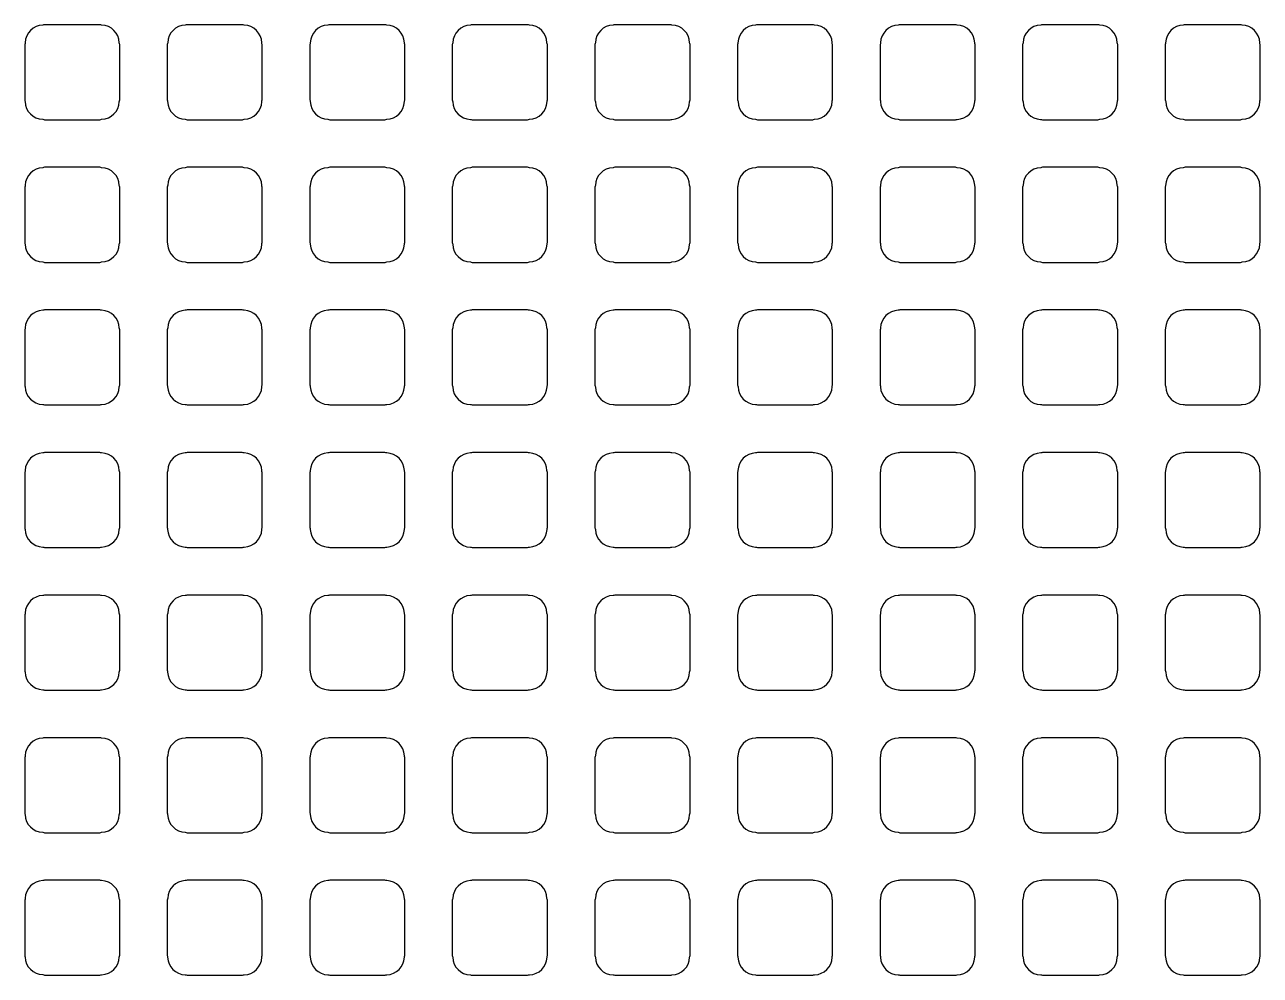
# Model space of a CAD drawing. Extents: x 3811 to 4077, y -444 to -307.
# Drawn here: x 3997.503 to 3998.823, y -387.233 to -386.217 of the extents above; entities that cross this region are included whole.
import ezdxf

# ---------------------------------------------------------------- set-up
doc = ezdxf.new("R2010")
doc.units = 0
doc.layers.add('gbr-dxf', color=7, linetype='Continuous')

msp = doc.modelspace()

# ---------------------------------------------------------------- linework, layer by layer
at = {"layer": 'gbr-dxf', "linetype": 'Continuous'}
for points in [[(3997.5027, -386.2975, -0.095462), (3997.5031, -386.2993, 0.393729), (3997.522, -386.3182, -0.101678), (3997.5239, -386.3187), (3997.583, -386.3187, -0.098843), (3997.5849, -386.3182, 0.393729), (3997.6038, -386.2994, -0.101678), (3997.6043, -386.2974), (3997.6043, -386.2384, -0.104567), (3997.6038, -386.2364, 0.393729), (3997.5849, -386.2175, -0.09841), (3997.583, -386.2171), (3997.5237, -386.2171, -0.089302), (3997.522, -386.2175, 0.393729), (3997.5032, -386.2363, -0.09841), (3997.5027, -386.2382)], [(3997.6551, -386.2974, -0.098843), (3997.6555, -386.2993, 0.393729), (3997.6744, -386.3182, -0.101678), (3997.6763, -386.3187), (3997.7354, -386.3187, -0.098843), (3997.7373, -386.3182, 0.393729), (3997.7562, -386.2994, -0.09841), (3997.7567, -386.2975), (3997.7567, -386.2384, -0.101214), (3997.7562, -386.2364, 0.393729), (3997.7373, -386.2175, -0.09841), (3997.7354, -386.2171), (3997.6761, -386.2171, -0.089302), (3997.6744, -386.2175, 0.393729), (3997.6556, -386.2363, -0.101678), (3997.6551, -386.2383)], [(3997.8075, -386.2973, -0.104567), (3997.808, -386.2993, 0.393729), (3997.8268, -386.3182, -0.104195), (3997.8288, -386.3187), (3997.8878, -386.3187, -0.101214), (3997.8898, -386.3182, 0.393729), (3997.9086, -386.2993, -0.092282), (3997.909, -386.2976), (3997.909, -386.2382, -0.095462), (3997.9086, -386.2364, 0.393729), (3997.8897, -386.2175, -0.095482), (3997.8879, -386.2171), (3997.8286, -386.2171, -0.098843), (3997.8267, -386.2175, 0.393729), (3997.8079, -386.2364, -0.095482), (3997.8075, -386.2383)], [(3997.9598, -386.2975, -0.098843), (3997.9603, -386.2994, 0.393729), (3997.9791, -386.3183, -0.095482), (3997.981, -386.3187), (3998.0402, -386.3187, -0.104567), (3998.0422, -386.3182, 0.393729), (3998.0611, -386.2993, -0.09841), (3998.0615, -386.2974), (3998.0615, -386.2383, -0.101214), (3998.061, -386.2364, 0.393729), (3998.0422, -386.2175, -0.092282), (3998.0404, -386.2171), (3997.981, -386.2171, -0.095462), (3997.9792, -386.2175, 0.393729), (3997.9603, -386.2364, -0.101678), (3997.9598, -386.2383)], [(3998.1123, -386.2976, -0.092621), (3998.1127, -386.2994, 0.393729), (3998.1316, -386.3182, -0.09841), (3998.1335, -386.3187), (3998.1927, -386.3187, -0.095462), (3998.1945, -386.3183, 0.393729), (3998.2134, -386.2994, -0.104195), (3998.2139, -386.2974), (3998.2139, -386.2382, -0.095462), (3998.2135, -386.2363, 0.393729), (3998.1946, -386.2175, -0.088868), (3998.1929, -386.2171), (3998.1334, -386.2171, -0.092621), (3998.1316, -386.2175, 0.393729), (3998.1127, -386.2364, -0.095482), (3998.1123, -386.2382)], [(3998.2647, -386.2974, -0.101214), (3998.2652, -386.2993, 0.393729), (3998.284, -386.3182, -0.104195), (3998.286, -386.3187), (3998.345, -386.3187, -0.101214), (3998.347, -386.3182, 0.393729), (3998.3658, -386.2993, -0.095482), (3998.3663, -386.2975), (3998.3663, -386.2383, -0.098843), (3998.3658, -386.2364, 0.393729), (3998.3469, -386.2175, -0.095482), (3998.3451, -386.2171), (3998.2858, -386.2171, -0.098843), (3998.2839, -386.2175, 0.393729), (3998.2651, -386.2364, -0.092282), (3998.2647, -386.2382)], [(3998.4171, -386.2975, -0.098843), (3998.4175, -386.2994, 0.393729), (3998.4364, -386.3182, -0.09841), (3998.4383, -386.3187), (3998.4975, -386.3187, -0.095462), (3998.4993, -386.3183, 0.393729), (3998.5182, -386.2994, -0.09841), (3998.5186, -386.2975), (3998.5186, -386.2381, -0.089302), (3998.5183, -386.2363, 0.393729), (3998.4994, -386.2175, -0.088868), (3998.4977, -386.2171), (3998.4382, -386.2171, -0.092621), (3998.4364, -386.2175, 0.393729), (3998.4175, -386.2364, -0.101678), (3998.4171, -386.2383)], [(3998.5694, -386.2975, -0.098843), (3998.5699, -386.2994, 0.393729), (3998.5887, -386.3183, -0.095482), (3998.5906, -386.3187), (3998.6498, -386.3187, -0.104567), (3998.6518, -386.3182, 0.393729), (3998.6707, -386.2993, -0.09841), (3998.6711, -386.2974), (3998.6711, -386.2383, -0.101214), (3998.6706, -386.2364, 0.393729), (3998.6518, -386.2175, -0.092282), (3998.65, -386.2171), (3998.5906, -386.2171, -0.095462), (3998.5888, -386.2175, 0.393729), (3998.5699, -386.2364, -0.101678), (3998.5694, -386.2383)], [(3998.7219, -386.2974, -0.098843), (3998.7224, -386.2993, 0.393729), (3998.7412, -386.3182, -0.104195), (3998.7432, -386.3187), (3998.8022, -386.3187, -0.101214), (3998.8042, -386.3182, 0.393729), (3998.823, -386.2993, -0.09841), (3998.8235, -386.2974), (3998.8235, -386.2383, -0.101214), (3998.823, -386.2364, 0.393729), (3998.8041, -386.2175, -0.095482), (3998.8023, -386.2171), (3998.743, -386.2171, -0.098843), (3998.7411, -386.2175, 0.393729), (3998.7223, -386.2364, -0.088868), (3998.7219, -386.2381)], [(3997.5027, -386.4499, -0.095462), (3997.5031, -386.4517, 0.393729), (3997.522, -386.4706, -0.09841), (3997.5239, -386.4711), (3997.5831, -386.4711, -0.095462), (3997.5849, -386.4706, 0.393729), (3997.6038, -386.4518, -0.101678), (3997.6043, -386.4498), (3997.6043, -386.3908, -0.104567), (3997.6038, -386.3888, 0.393729), (3997.5849, -386.3699, -0.101678), (3997.583, -386.3695), (3997.5238, -386.3695, -0.092621), (3997.522, -386.3699, 0.393729), (3997.5032, -386.3887, -0.09841), (3997.5027, -386.3906)], [(3997.6551, -386.4498, -0.098843), (3997.6555, -386.4517, 0.393729), (3997.6744, -386.4706, -0.09841), (3997.6763, -386.4711), (3997.7355, -386.4711, -0.095462), (3997.7373, -386.4706, 0.393729), (3997.7562, -386.4518, -0.09841), (3997.7567, -386.4499), (3997.7567, -386.3908, -0.101214), (3997.7562, -386.3888, 0.393729), (3997.7373, -386.3699, -0.101678), (3997.7354, -386.3695), (3997.6762, -386.3695, -0.092621), (3997.6744, -386.3699, 0.393729), (3997.6556, -386.3887, -0.101678), (3997.6551, -386.3907)], [(3997.8075, -386.4497, -0.104567), (3997.808, -386.4517, 0.393729), (3997.8268, -386.4706, -0.101678), (3997.8288, -386.4711), (3997.8879, -386.4711, -0.098843), (3997.8898, -386.4706, 0.393729), (3997.9086, -386.4517, -0.092282), (3997.909, -386.45), (3997.909, -386.3906, -0.095462), (3997.9086, -386.3888, 0.393729), (3997.8897, -386.3699, -0.09841), (3997.8878, -386.3695), (3997.8287, -386.3695, -0.101214), (3997.8267, -386.3699, 0.393729), (3997.8079, -386.3888, -0.095482), (3997.8075, -386.3907)], [(3997.9598, -386.4499, -0.098843), (3997.9603, -386.4518, 0.393729), (3997.9791, -386.4707, -0.092282), (3997.9809, -386.4711), (3998.0402, -386.4711, -0.101214), (3998.0422, -386.4706, 0.393729), (3998.0611, -386.4517, -0.09841), (3998.0615, -386.4498), (3998.0615, -386.3907, -0.101214), (3998.061, -386.3888, 0.393729), (3998.0422, -386.3699, -0.095482), (3998.0403, -386.3695), (3997.9811, -386.3695, -0.098843), (3997.9792, -386.3699, 0.393729), (3997.9603, -386.3888, -0.101678), (3997.9598, -386.3907)], [(3998.1123, -386.45, -0.092621), (3998.1127, -386.4518, 0.393729), (3998.1316, -386.4706, -0.095482), (3998.1334, -386.4711), (3998.1927, -386.4711, -0.092621), (3998.1945, -386.4707, 0.393729), (3998.2134, -386.4518, -0.104195), (3998.2139, -386.4498), (3998.2139, -386.3906, -0.095462), (3998.2135, -386.3887, 0.393729), (3998.1946, -386.3699, -0.092282), (3998.1928, -386.3695), (3998.1334, -386.3695, -0.095462), (3998.1316, -386.3699, 0.393729), (3998.1127, -386.3888, -0.095482), (3998.1123, -386.3906)], [(3998.2647, -386.4498, -0.101214), (3998.2652, -386.4517, 0.393729), (3998.284, -386.4706, -0.101678), (3998.286, -386.4711), (3998.3451, -386.4711, -0.098843), (3998.347, -386.4706, 0.393729), (3998.3658, -386.4517, -0.095482), (3998.3663, -386.4499), (3998.3663, -386.3907, -0.098843), (3998.3658, -386.3888, 0.393729), (3998.3469, -386.3699, -0.09841), (3998.345, -386.3695), (3998.2859, -386.3695, -0.101214), (3998.2839, -386.3699, 0.393729), (3998.2651, -386.3888, -0.092282), (3998.2647, -386.3906)], [(3998.4171, -386.4499, -0.098843), (3998.4175, -386.4518, 0.393729), (3998.4364, -386.4706, -0.095482), (3998.4382, -386.4711), (3998.4975, -386.4711, -0.092621), (3998.4993, -386.4707, 0.393729), (3998.5182, -386.4518, -0.09841), (3998.5186, -386.4499), (3998.5186, -386.3905, -0.089302), (3998.5183, -386.3887, 0.393729), (3998.4994, -386.3699, -0.092282), (3998.4976, -386.3695), (3998.4382, -386.3695, -0.095462), (3998.4364, -386.3699, 0.393729), (3998.4175, -386.3888, -0.101678), (3998.4171, -386.3907)], [(3998.5694, -386.4499, -0.098843), (3998.5699, -386.4518, 0.393729), (3998.5887, -386.4707, -0.092282), (3998.5905, -386.4711), (3998.6498, -386.4711, -0.101214), (3998.6518, -386.4706, 0.393729), (3998.6707, -386.4517, -0.09841), (3998.6711, -386.4498), (3998.6711, -386.3907, -0.101214), (3998.6706, -386.3888, 0.393729), (3998.6518, -386.3699, -0.095482), (3998.6499, -386.3695), (3998.5907, -386.3695, -0.098843), (3998.5888, -386.3699, 0.393729), (3998.5699, -386.3888, -0.101678), (3998.5694, -386.3907)], [(3998.7219, -386.4498, -0.098843), (3998.7224, -386.4517, 0.393729), (3998.7412, -386.4706, -0.101678), (3998.7432, -386.4711), (3998.8023, -386.4711, -0.098843), (3998.8042, -386.4706, 0.393729), (3998.823, -386.4517, -0.09841), (3998.8235, -386.4498), (3998.8235, -386.3907, -0.101214), (3998.823, -386.3888, 0.393729), (3998.8041, -386.3699, -0.09841), (3998.8022, -386.3695), (3998.7431, -386.3695, -0.101214), (3998.7411, -386.3699, 0.393729), (3998.7223, -386.3888, -0.088868), (3998.7219, -386.3905)], [(3997.5027, -386.6023, -0.095462), (3997.5031, -386.6041, 0.393729), (3997.522, -386.623, -0.095482), (3997.5238, -386.6234), (3997.5832, -386.6234, -0.092621), (3997.5849, -386.623, 0.393729), (3997.6038, -386.6042, -0.101678), (3997.6043, -386.6022), (3997.6043, -386.5432, -0.104567), (3997.6038, -386.5412, 0.393729), (3997.5849, -386.5223, -0.104195), (3997.5829, -386.5219), (3997.5239, -386.5219, -0.095462), (3997.522, -386.5223, 0.393729), (3997.5032, -386.5411, -0.09841), (3997.5027, -386.543)], [(3997.6551, -386.6022, -0.098843), (3997.6555, -386.6041, 0.393729), (3997.6744, -386.623, -0.095482), (3997.6762, -386.6234), (3997.7356, -386.6234, -0.092621), (3997.7373, -386.623, 0.393729), (3997.7562, -386.6042, -0.09841), (3997.7567, -386.6023), (3997.7567, -386.5432, -0.101214), (3997.7562, -386.5412, 0.393729), (3997.7373, -386.5223, -0.104195), (3997.7353, -386.5219), (3997.6763, -386.5219, -0.095462), (3997.6744, -386.5223, 0.393729), (3997.6556, -386.5411, -0.101678), (3997.6551, -386.5431)], [(3997.8075, -386.6021, -0.104567), (3997.808, -386.6041, 0.393729), (3997.8268, -386.623, -0.09841), (3997.8287, -386.6234), (3997.8879, -386.6234, -0.095462), (3997.8898, -386.623, 0.393729), (3997.9086, -386.6041, -0.092282), (3997.909, -386.6024), (3997.909, -386.543, -0.095462), (3997.9086, -386.5412, 0.393729), (3997.8897, -386.5223, -0.101678), (3997.8878, -386.5219), (3997.8288, -386.5219, -0.104567), (3997.8267, -386.5223, 0.393729), (3997.8079, -386.5412, -0.095482), (3997.8075, -386.5431)], [(3997.9598, -386.6023, -0.098843), (3997.9603, -386.6042, 0.393729), (3997.9791, -386.6231, -0.088868), (3997.9809, -386.6234), (3998.0403, -386.6234, -0.098843), (3998.0422, -386.623, 0.393729), (3998.0611, -386.6041, -0.09841), (3998.0615, -386.6022), (3998.0615, -386.5431, -0.101214), (3998.061, -386.5412, 0.393729), (3998.0422, -386.5223, -0.09841), (3998.0403, -386.5219), (3997.9811, -386.5219, -0.101214), (3997.9792, -386.5223, 0.393729), (3997.9603, -386.5412, -0.101678), (3997.9598, -386.5431)], [(3998.1123, -386.6024, -0.092621), (3998.1127, -386.6042, 0.393729), (3998.1316, -386.623, -0.092282), (3998.1334, -386.6234), (3998.1928, -386.6234, -0.089302), (3998.1945, -386.6231, 0.393729), (3998.2134, -386.6042, -0.104195), (3998.2139, -386.6022), (3998.2139, -386.543, -0.095462), (3998.2135, -386.5411, 0.393729), (3998.1946, -386.5223, -0.095482), (3998.1927, -386.5219), (3998.1335, -386.5219, -0.098843), (3998.1316, -386.5223, 0.393729), (3998.1127, -386.5412, -0.095482), (3998.1123, -386.543)], [(3998.2647, -386.6022, -0.101214), (3998.2652, -386.6041, 0.393729), (3998.284, -386.623, -0.09841), (3998.2859, -386.6234), (3998.3451, -386.6234, -0.095462), (3998.347, -386.623, 0.393729), (3998.3658, -386.6041, -0.095482), (3998.3663, -386.6023), (3998.3663, -386.5431, -0.098843), (3998.3658, -386.5412, 0.393729), (3998.3469, -386.5223, -0.101678), (3998.345, -386.5219), (3998.286, -386.5219, -0.104567), (3998.2839, -386.5223, 0.393729), (3998.2651, -386.5412, -0.092282), (3998.2647, -386.543)], [(3998.4171, -386.6023, -0.098843), (3998.4175, -386.6042, 0.393729), (3998.4364, -386.623, -0.092282), (3998.4382, -386.6234), (3998.4976, -386.6234, -0.089302), (3998.4993, -386.6231, 0.393729), (3998.5182, -386.6042, -0.09841), (3998.5186, -386.6023), (3998.5186, -386.5429, -0.089302), (3998.5183, -386.5411, 0.393729), (3998.4994, -386.5223, -0.095482), (3998.4975, -386.5219), (3998.4383, -386.5219, -0.098843), (3998.4364, -386.5223, 0.393729), (3998.4175, -386.5412, -0.101678), (3998.4171, -386.5431)], [(3998.5694, -386.6023, -0.098843), (3998.5699, -386.6042, 0.393729), (3998.5887, -386.6231, -0.088868), (3998.5905, -386.6234), (3998.6499, -386.6234, -0.098843), (3998.6518, -386.623, 0.393729), (3998.6707, -386.6041, -0.09841), (3998.6711, -386.6022), (3998.6711, -386.5431, -0.101214), (3998.6706, -386.5412, 0.393729), (3998.6518, -386.5223, -0.09841), (3998.6499, -386.5219), (3998.5907, -386.5219, -0.101214), (3998.5888, -386.5223, 0.393729), (3998.5699, -386.5412, -0.101678), (3998.5694, -386.5431)], [(3998.7219, -386.6022, -0.098843), (3998.7224, -386.6041, 0.393729), (3998.7412, -386.623, -0.09841), (3998.7431, -386.6234), (3998.8023, -386.6234, -0.095462), (3998.8042, -386.623, 0.393729), (3998.823, -386.6041, -0.09841), (3998.8235, -386.6022), (3998.8235, -386.5431, -0.101214), (3998.823, -386.5412, 0.393729), (3998.8041, -386.5223, -0.101678), (3998.8022, -386.5219), (3998.7432, -386.5219, -0.104567), (3998.7411, -386.5223, 0.393729), (3998.7223, -386.5412, -0.088868), (3998.7219, -386.5429)], [(3997.5027, -386.7547, -0.095462), (3997.5031, -386.7565, 0.393729), (3997.522, -386.7754, -0.104195), (3997.524, -386.7759), (3997.583, -386.7759, -0.101214), (3997.5849, -386.7754, 0.393729), (3997.6038, -386.7566, -0.101678), (3997.6043, -386.7546), (3997.6043, -386.6956, -0.104567), (3997.6038, -386.6936, 0.393729), (3997.5849, -386.6747, -0.107228), (3997.5829, -386.6742), (3997.5239, -386.6742, -0.098843), (3997.522, -386.6747, 0.393729), (3997.5032, -386.6935, -0.09841), (3997.5027, -386.6954)], [(3997.6551, -386.7546, -0.098843), (3997.6555, -386.7565, 0.393729), (3997.6744, -386.7754, -0.104195), (3997.6764, -386.7759), (3997.7354, -386.7759, -0.101214), (3997.7373, -386.7754, 0.393729), (3997.7562, -386.7566, -0.09841), (3997.7567, -386.7547), (3997.7567, -386.6956, -0.101214), (3997.7562, -386.6936, 0.393729), (3997.7373, -386.6747, -0.107228), (3997.7353, -386.6742), (3997.6763, -386.6742, -0.098843), (3997.6744, -386.6747, 0.393729), (3997.6556, -386.6935, -0.101678), (3997.6551, -386.6955)], [(3997.8075, -386.7545, -0.104567), (3997.808, -386.7565, 0.393729), (3997.8268, -386.7754, -0.107228), (3997.8289, -386.7759), (3997.8878, -386.7759, -0.104567), (3997.8898, -386.7754, 0.393729), (3997.9086, -386.7565, -0.092282), (3997.909, -386.7548), (3997.909, -386.6954, -0.095462), (3997.9086, -386.6936, 0.393729), (3997.8897, -386.6747, -0.104195), (3997.8877, -386.6742), (3997.8288, -386.6742, -0.10699), (3997.8267, -386.6747, 0.393729), (3997.8079, -386.6936, -0.095482), (3997.8075, -386.6955)], [(3997.9598, -386.7547, -0.098843), (3997.9603, -386.7566, 0.393729), (3997.9791, -386.7755, -0.09841), (3997.981, -386.7759), (3998.0401, -386.7759, -0.10699), (3998.0422, -386.7754, 0.393729), (3998.0611, -386.7565, -0.09841), (3998.0615, -386.7546), (3998.0615, -386.6955, -0.101214), (3998.061, -386.6936, 0.393729), (3998.0422, -386.6747, -0.101678), (3998.0402, -386.6742), (3997.9812, -386.6742, -0.104567), (3997.9792, -386.6747, 0.393729), (3997.9603, -386.6936, -0.101678), (3997.9598, -386.6955)], [(3998.1123, -386.7548, -0.092621), (3998.1127, -386.7566, 0.393729), (3998.1316, -386.7754, -0.101678), (3998.1335, -386.7759), (3998.1926, -386.7759, -0.098843), (3998.1945, -386.7755, 0.393729), (3998.2134, -386.7566, -0.104195), (3998.2139, -386.7546), (3998.2139, -386.6954, -0.095462), (3998.2135, -386.6935, 0.393729), (3998.1946, -386.6747, -0.09841), (3998.1927, -386.6742), (3998.1335, -386.6742, -0.101214), (3998.1316, -386.6747, 0.393729), (3998.1127, -386.6936, -0.095482), (3998.1123, -386.6954)], [(3998.2647, -386.7546, -0.101214), (3998.2652, -386.7565, 0.393729), (3998.284, -386.7754, -0.107228), (3998.2861, -386.7759), (3998.345, -386.7759, -0.104567), (3998.347, -386.7754, 0.393729), (3998.3658, -386.7565, -0.095482), (3998.3663, -386.7547), (3998.3663, -386.6955, -0.098843), (3998.3658, -386.6936, 0.393729), (3998.3469, -386.6747, -0.104195), (3998.3449, -386.6742), (3998.286, -386.6742, -0.10699), (3998.2839, -386.6747, 0.393729), (3998.2651, -386.6936, -0.092282), (3998.2647, -386.6954)], [(3998.4171, -386.7547, -0.098843), (3998.4175, -386.7566, 0.393729), (3998.4364, -386.7754, -0.101678), (3998.4383, -386.7759), (3998.4974, -386.7759, -0.098843), (3998.4993, -386.7755, 0.393729), (3998.5182, -386.7566, -0.09841), (3998.5186, -386.7547), (3998.5186, -386.6953, -0.089302), (3998.5183, -386.6935, 0.393729), (3998.4994, -386.6747, -0.09841), (3998.4975, -386.6742), (3998.4383, -386.6742, -0.101214), (3998.4364, -386.6747, 0.393729), (3998.4175, -386.6936, -0.101678), (3998.4171, -386.6955)], [(3998.5694, -386.7547, -0.098843), (3998.5699, -386.7566, 0.393729), (3998.5887, -386.7755, -0.09841), (3998.5906, -386.7759), (3998.6497, -386.7759, -0.10699), (3998.6518, -386.7754, 0.393729), (3998.6707, -386.7565, -0.09841), (3998.6711, -386.7546), (3998.6711, -386.6955, -0.101214), (3998.6706, -386.6936, 0.393729), (3998.6518, -386.6747, -0.101678), (3998.6498, -386.6742), (3998.5908, -386.6742, -0.104567), (3998.5888, -386.6747, 0.393729), (3998.5699, -386.6936, -0.101678), (3998.5694, -386.6955)], [(3998.7219, -386.7546, -0.098843), (3998.7224, -386.7565, 0.393729), (3998.7412, -386.7754, -0.107228), (3998.7433, -386.7759), (3998.8022, -386.7759, -0.104567), (3998.8042, -386.7754, 0.393729), (3998.823, -386.7565, -0.09841), (3998.8235, -386.7546), (3998.8235, -386.6955, -0.101214), (3998.823, -386.6936, 0.393729), (3998.8041, -386.6747, -0.104195), (3998.8021, -386.6742), (3998.7432, -386.6742, -0.10699), (3998.7411, -386.6747, 0.393729), (3998.7223, -386.6936, -0.088868), (3998.7219, -386.6953)], [(3997.5027, -386.9071, -0.095462), (3997.5031, -386.9089, 0.393729), (3997.522, -386.9278, -0.101678), (3997.5239, -386.9283), (3997.583, -386.9283, -0.098843), (3997.5849, -386.9278, 0.393729), (3997.6038, -386.909, -0.101678), (3997.6043, -386.907), (3997.6043, -386.848, -0.104567), (3997.6038, -386.846, 0.393729), (3997.5849, -386.8271, -0.09841), (3997.583, -386.8267), (3997.5237, -386.8267, -0.089302), (3997.522, -386.8271, 0.393729), (3997.5032, -386.8459, -0.09841), (3997.5027, -386.8478)], [(3997.6551, -386.907, -0.098843), (3997.6555, -386.9089, 0.393729), (3997.6744, -386.9278, -0.101678), (3997.6763, -386.9283), (3997.7354, -386.9283, -0.098843), (3997.7373, -386.9278, 0.393729), (3997.7562, -386.909, -0.09841), (3997.7567, -386.9071), (3997.7567, -386.848, -0.101214), (3997.7562, -386.846, 0.393729), (3997.7373, -386.8271, -0.09841), (3997.7354, -386.8267), (3997.6761, -386.8267, -0.089302), (3997.6744, -386.8271, 0.393729), (3997.6556, -386.8459, -0.101678), (3997.6551, -386.8479)], [(3997.8075, -386.9069, -0.104567), (3997.808, -386.9089, 0.393729), (3997.8268, -386.9278, -0.104195), (3997.8288, -386.9283), (3997.8878, -386.9283, -0.101214), (3997.8898, -386.9278, 0.393729), (3997.9086, -386.9089, -0.092282), (3997.909, -386.9072), (3997.909, -386.8478, -0.095462), (3997.9086, -386.846, 0.393729), (3997.8897, -386.8271, -0.095482), (3997.8879, -386.8267), (3997.8286, -386.8267, -0.098843), (3997.8267, -386.8271, 0.393729), (3997.8079, -386.846, -0.095482), (3997.8075, -386.8479)], [(3997.9598, -386.9071, -0.098843), (3997.9603, -386.909, 0.393729), (3997.9791, -386.9279, -0.095482), (3997.981, -386.9283), (3998.0402, -386.9283, -0.104567), (3998.0422, -386.9278, 0.393729), (3998.0611, -386.9089, -0.09841), (3998.0615, -386.907), (3998.0615, -386.8479, -0.101214), (3998.061, -386.846, 0.393729), (3998.0422, -386.8271, -0.092282), (3998.0404, -386.8267), (3997.981, -386.8267, -0.095462), (3997.9792, -386.8271, 0.393729), (3997.9603, -386.846, -0.101678), (3997.9598, -386.8479)], [(3998.1123, -386.9072, -0.092621), (3998.1127, -386.909, 0.393729), (3998.1316, -386.9278, -0.09841), (3998.1335, -386.9283), (3998.1927, -386.9283, -0.095462), (3998.1945, -386.9279, 0.393729), (3998.2134, -386.909, -0.104195), (3998.2139, -386.907), (3998.2139, -386.8478, -0.095462), (3998.2135, -386.8459, 0.393729), (3998.1946, -386.8271, -0.088868), (3998.1929, -386.8267), (3998.1334, -386.8267, -0.092621), (3998.1316, -386.8271, 0.393729), (3998.1127, -386.846, -0.095482), (3998.1123, -386.8478)], [(3998.2647, -386.907, -0.101214), (3998.2652, -386.9089, 0.393729), (3998.284, -386.9278, -0.104195), (3998.286, -386.9283), (3998.345, -386.9283, -0.101214), (3998.347, -386.9278, 0.393729), (3998.3658, -386.9089, -0.095482), (3998.3663, -386.9071), (3998.3663, -386.8479, -0.098843), (3998.3658, -386.846, 0.393729), (3998.3469, -386.8271, -0.095482), (3998.3451, -386.8267), (3998.2858, -386.8267, -0.098843), (3998.2839, -386.8271, 0.393729), (3998.2651, -386.846, -0.092282), (3998.2647, -386.8478)], [(3998.4171, -386.9071, -0.098843), (3998.4175, -386.909, 0.393729), (3998.4364, -386.9278, -0.09841), (3998.4383, -386.9283), (3998.4975, -386.9283, -0.095462), (3998.4993, -386.9279, 0.393729), (3998.5182, -386.909, -0.09841), (3998.5186, -386.9071), (3998.5186, -386.8477, -0.089302), (3998.5183, -386.8459, 0.393729), (3998.4994, -386.8271, -0.088868), (3998.4977, -386.8267), (3998.4382, -386.8267, -0.092621), (3998.4364, -386.8271, 0.393729), (3998.4175, -386.846, -0.101678), (3998.4171, -386.8479)], [(3998.5694, -386.9071, -0.098843), (3998.5699, -386.909, 0.393729), (3998.5887, -386.9279, -0.095482), (3998.5906, -386.9283), (3998.6498, -386.9283, -0.104567), (3998.6518, -386.9278, 0.393729), (3998.6707, -386.9089, -0.09841), (3998.6711, -386.907), (3998.6711, -386.8479, -0.101214), (3998.6706, -386.846, 0.393729), (3998.6518, -386.8271, -0.092282), (3998.65, -386.8267), (3998.5906, -386.8267, -0.095462), (3998.5888, -386.8271, 0.393729), (3998.5699, -386.846, -0.101678), (3998.5694, -386.8479)], [(3998.7219, -386.907, -0.098843), (3998.7224, -386.9089, 0.393729), (3998.7412, -386.9278, -0.104195), (3998.7432, -386.9283), (3998.8022, -386.9283, -0.101214), (3998.8042, -386.9278, 0.393729), (3998.823, -386.9089, -0.09841), (3998.8235, -386.907), (3998.8235, -386.8479, -0.101214), (3998.823, -386.846, 0.393729), (3998.8041, -386.8271, -0.095482), (3998.8023, -386.8267), (3998.743, -386.8267, -0.098843), (3998.7411, -386.8271, 0.393729), (3998.7223, -386.846, -0.088868), (3998.7219, -386.8477)], [(3997.5027, -387.0595, -0.095462), (3997.5031, -387.0613, 0.393729), (3997.522, -387.0802, -0.09841), (3997.5239, -387.0807), (3997.5831, -387.0807, -0.095462), (3997.5849, -387.0802, 0.393729), (3997.6038, -387.0614, -0.101678), (3997.6043, -387.0594), (3997.6043, -387.0004, -0.104567), (3997.6038, -386.9984, 0.393729), (3997.5849, -386.9795, -0.101678), (3997.583, -386.9791), (3997.5238, -386.9791, -0.092621), (3997.522, -386.9795, 0.393729), (3997.5032, -386.9983, -0.09841), (3997.5027, -387.0002)], [(3997.6551, -387.0594, -0.098843), (3997.6555, -387.0613, 0.393729), (3997.6744, -387.0802, -0.09841), (3997.6763, -387.0807), (3997.7355, -387.0807, -0.095462), (3997.7373, -387.0802, 0.393729), (3997.7562, -387.0614, -0.09841), (3997.7567, -387.0595), (3997.7567, -387.0004, -0.101214), (3997.7562, -386.9984, 0.393729), (3997.7373, -386.9795, -0.101678), (3997.7354, -386.9791), (3997.6762, -386.9791, -0.092621), (3997.6744, -386.9795, 0.393729), (3997.6556, -386.9983, -0.101678), (3997.6551, -387.0003)], [(3997.8075, -387.0593, -0.104567), (3997.808, -387.0613, 0.393729), (3997.8268, -387.0802, -0.101678), (3997.8288, -387.0807), (3997.8879, -387.0807, -0.098843), (3997.8898, -387.0802, 0.393729), (3997.9086, -387.0613, -0.092282), (3997.909, -387.0596), (3997.909, -387.0002, -0.095462), (3997.9086, -386.9984, 0.393729), (3997.8897, -386.9795, -0.09841), (3997.8878, -386.9791), (3997.8287, -386.9791, -0.101214), (3997.8267, -386.9795, 0.393729), (3997.8079, -386.9984, -0.095482), (3997.8075, -387.0003)], [(3997.9598, -387.0595, -0.098843), (3997.9603, -387.0614, 0.393729), (3997.9791, -387.0803, -0.092282), (3997.9809, -387.0807), (3998.0402, -387.0807, -0.101214), (3998.0422, -387.0802, 0.393729), (3998.0611, -387.0613, -0.09841), (3998.0615, -387.0594), (3998.0615, -387.0003, -0.101214), (3998.061, -386.9984, 0.393729), (3998.0422, -386.9795, -0.095482), (3998.0403, -386.9791), (3997.9811, -386.9791, -0.098843), (3997.9792, -386.9795, 0.393729), (3997.9603, -386.9984, -0.101678), (3997.9598, -387.0003)], [(3998.1123, -387.0596, -0.092621), (3998.1127, -387.0614, 0.393729), (3998.1316, -387.0802, -0.095482), (3998.1334, -387.0807), (3998.1927, -387.0807, -0.092621), (3998.1945, -387.0803, 0.393729), (3998.2134, -387.0614, -0.104195), (3998.2139, -387.0594), (3998.2139, -387.0002, -0.095462), (3998.2135, -386.9983, 0.393729), (3998.1946, -386.9795, -0.092282), (3998.1928, -386.9791), (3998.1334, -386.9791, -0.095462), (3998.1316, -386.9795, 0.393729), (3998.1127, -386.9984, -0.095482), (3998.1123, -387.0002)], [(3998.2647, -387.0594, -0.101214), (3998.2652, -387.0613, 0.393729), (3998.284, -387.0802, -0.101678), (3998.286, -387.0807), (3998.3451, -387.0807, -0.098843), (3998.347, -387.0802, 0.393729), (3998.3658, -387.0613, -0.095482), (3998.3663, -387.0595), (3998.3663, -387.0003, -0.098843), (3998.3658, -386.9984, 0.393729), (3998.3469, -386.9795, -0.09841), (3998.345, -386.9791), (3998.2859, -386.9791, -0.101214), (3998.2839, -386.9795, 0.393729), (3998.2651, -386.9984, -0.092282), (3998.2647, -387.0002)], [(3998.4171, -387.0595, -0.098843), (3998.4175, -387.0614, 0.393729), (3998.4364, -387.0802, -0.095482), (3998.4382, -387.0807), (3998.4975, -387.0807, -0.092621), (3998.4993, -387.0803, 0.393729), (3998.5182, -387.0614, -0.09841), (3998.5186, -387.0595), (3998.5186, -387.0001, -0.089302), (3998.5183, -386.9983, 0.393729), (3998.4994, -386.9795, -0.092282), (3998.4976, -386.9791), (3998.4382, -386.9791, -0.095462), (3998.4364, -386.9795, 0.393729), (3998.4175, -386.9984, -0.101678), (3998.4171, -387.0003)], [(3998.5694, -387.0595, -0.098843), (3998.5699, -387.0614, 0.393729), (3998.5887, -387.0803, -0.092282), (3998.5905, -387.0807), (3998.6498, -387.0807, -0.101214), (3998.6518, -387.0802, 0.393729), (3998.6707, -387.0613, -0.09841), (3998.6711, -387.0594), (3998.6711, -387.0003, -0.101214), (3998.6706, -386.9984, 0.393729), (3998.6518, -386.9795, -0.095482), (3998.6499, -386.9791), (3998.5907, -386.9791, -0.098843), (3998.5888, -386.9795, 0.393729), (3998.5699, -386.9984, -0.101678), (3998.5694, -387.0003)], [(3998.7219, -387.0594, -0.098843), (3998.7224, -387.0613, 0.393729), (3998.7412, -387.0802, -0.101678), (3998.7432, -387.0807), (3998.8023, -387.0807, -0.098843), (3998.8042, -387.0802, 0.393729), (3998.823, -387.0613, -0.09841), (3998.8235, -387.0594), (3998.8235, -387.0003, -0.101214), (3998.823, -386.9984, 0.393729), (3998.8041, -386.9795, -0.09841), (3998.8022, -386.9791), (3998.7431, -386.9791, -0.101214), (3998.7411, -386.9795, 0.393729), (3998.7223, -386.9984, -0.088868), (3998.7219, -387.0001)], [(3997.5027, -387.2116, -0.09669), (3997.5031, -387.2135, 0.393659), (3997.522, -387.2323, -0.102977), (3997.524, -387.2328), (3997.5831, -387.2329, -0.096855), (3997.5849, -387.2325, 0.39379), (3997.6038, -387.2136, -0.099881), (3997.6043, -387.2117), (3997.6043, -387.1528, -0.104567), (3997.6038, -387.1508, 0.393729), (3997.5849, -387.1319, -0.104195), (3997.5829, -387.1315), (3997.5239, -387.1315, -0.095462), (3997.522, -387.1319, 0.393729), (3997.5032, -387.1507, -0.09841), (3997.5027, -387.1526)], [(3997.6551, -387.2118, -0.100298), (3997.6555, -387.2137, 0.392932), (3997.6743, -387.2326, -0.097148), (3997.6762, -387.233), (3997.7356, -387.233, -0.092621), (3997.7373, -387.2326, 0.393729), (3997.7562, -387.2138, -0.09841), (3997.7567, -387.2119), (3997.7567, -387.1528, -0.101214), (3997.7562, -387.1508, 0.393729), (3997.7373, -387.1319, -0.104195), (3997.7353, -387.1315), (3997.6763, -387.1315, -0.095462), (3997.6744, -387.1319, 0.393729), (3997.6556, -387.1507, -0.101678), (3997.6551, -387.1527)], [(3997.8075, -387.2117, -0.104567), (3997.808, -387.2137, 0.393729), (3997.8268, -387.2326, -0.09841), (3997.8287, -387.233), (3997.8879, -387.233, -0.095462), (3997.8898, -387.2326, 0.393729), (3997.9086, -387.2137, -0.092282), (3997.909, -387.212), (3997.909, -387.1526, -0.095462), (3997.9086, -387.1508, 0.393729), (3997.8897, -387.1319, -0.101678), (3997.8878, -387.1315), (3997.8288, -387.1315, -0.104567), (3997.8267, -387.1319, 0.393729), (3997.8079, -387.1508, -0.095482), (3997.8075, -387.1527)], [(3997.9598, -387.2119, -0.098843), (3997.9603, -387.2138, 0.393729), (3997.9791, -387.2327, -0.088868), (3997.9809, -387.233), (3998.0403, -387.233, -0.098843), (3998.0422, -387.2326, 0.393729), (3998.0611, -387.2137, -0.09841), (3998.0615, -387.2118), (3998.0615, -387.1527, -0.101214), (3998.061, -387.1508, 0.393729), (3998.0422, -387.1319, -0.09841), (3998.0403, -387.1315), (3997.9811, -387.1315, -0.101214), (3997.9792, -387.1319, 0.393729), (3997.9603, -387.1508, -0.101678), (3997.9598, -387.1527)], [(3998.1123, -387.212, -0.092621), (3998.1127, -387.2138, 0.393729), (3998.1316, -387.2326, -0.092282), (3998.1334, -387.233), (3998.1928, -387.233, -0.089302), (3998.1945, -387.2327, 0.393729), (3998.2134, -387.2138, -0.104195), (3998.2139, -387.2118), (3998.2139, -387.1526, -0.095462), (3998.2135, -387.1507, 0.393729), (3998.1946, -387.1319, -0.095482), (3998.1927, -387.1315), (3998.1335, -387.1315, -0.098843), (3998.1316, -387.1319, 0.393729), (3998.1127, -387.1508, -0.095482), (3998.1123, -387.1526)], [(3998.2647, -387.212, -0.092621), (3998.2651, -387.2138, 0.393729), (3998.2839, -387.2327, -0.088868), (3998.2857, -387.233), (3998.3451, -387.233, -0.098843), (3998.347, -387.2326, 0.393729), (3998.3659, -387.2137, -0.092282), (3998.3663, -387.2119), (3998.3663, -387.1526, -0.095462), (3998.3658, -387.1508, 0.393729), (3998.347, -387.1319, -0.09841), (3998.3451, -387.1315), (3998.2859, -387.1315, -0.101214), (3998.284, -387.1319, 0.393729), (3998.2651, -387.1508, -0.095482), (3998.2647, -387.1526)], [(3998.4171, -387.2119, -0.098843), (3998.4175, -387.2138, 0.393729), (3998.4364, -387.2326, -0.092282), (3998.4382, -387.233), (3998.4976, -387.233, -0.089302), (3998.4993, -387.2327, 0.393729), (3998.5182, -387.2138, -0.09841), (3998.5186, -387.2119), (3998.5186, -387.1525, -0.089302), (3998.5183, -387.1507, 0.393729), (3998.4994, -387.1319, -0.095482), (3998.4975, -387.1315), (3998.4383, -387.1315, -0.098843), (3998.4364, -387.1319, 0.393729), (3998.4175, -387.1508, -0.101678), (3998.4171, -387.1527)], [(3998.5694, -387.2118, -0.101214), (3998.5699, -387.2138, 0.393729), (3998.5888, -387.2326, -0.092282), (3998.5906, -387.233), (3998.65, -387.233, -0.089302), (3998.6517, -387.2327, 0.393729), (3998.6706, -387.2138, -0.107228), (3998.6711, -387.2117), (3998.6711, -387.1526, -0.098843), (3998.6707, -387.1507, 0.393729), (3998.6518, -387.1319, -0.095482), (3998.6499, -387.1315), (3998.5907, -387.1315, -0.098843), (3998.5888, -387.1319, 0.393729), (3998.5699, -387.1508, -0.104195), (3998.5694, -387.1528)], [(3998.7219, -387.2121, -0.089302), (3998.7223, -387.2138, 0.393729), (3998.7411, -387.2327, -0.088868), (3998.7429, -387.233), (3998.8023, -387.233, -0.098843), (3998.8042, -387.2326, 0.393729), (3998.8231, -387.2137, -0.095482), (3998.8235, -387.2119), (3998.8235, -387.1527, -0.098843), (3998.823, -387.1508, 0.393729), (3998.8042, -387.1319, -0.09841), (3998.8023, -387.1315), (3998.7431, -387.1315, -0.101214), (3998.7412, -387.1319, 0.393729), (3998.7223, -387.1508, -0.092282), (3998.7219, -387.1526)]]:
    msp.add_lwpolyline(points, format="xyb", close=True, dxfattribs=at)

doc.saveas('drawing.dxf')
